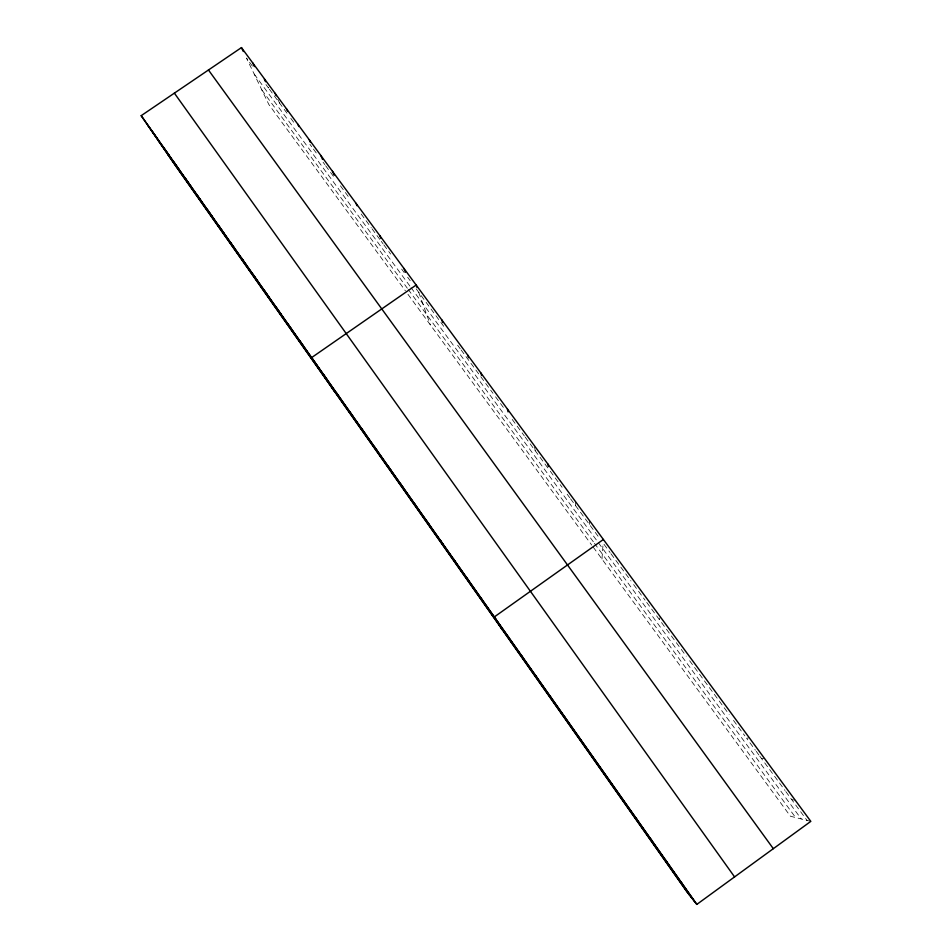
<?xml version="1.0" encoding="UTF-8"?>
<svg xmlns="http://www.w3.org/2000/svg" width="952" height="952" viewBox="0 0 952 952"><rect width="100%" height="100%" fill="white"/><g stroke="black" fill="none" stroke-linecap="round" stroke-linejoin="round"><path stroke-width="0.71" stroke-dasharray="4.76 3.57" d="M589.336 524.362L589.383 520.447M601.962 559.05L603.128 543.104M659.248 619.443L660.45 617.027M749.295 737.776L746.594 738.228L755.376 750.176M761.529 758.542L764.504 758.435M791.743 799.632L795.253 800.227M810.807 821.374L790.422 816.233L592.572 546.246M252.399 66.104L246.485 58.06L268.833 104.47L405.385 290.8M265.965 84.549L268.524 88.024L267.334 85.501M269.368 89.191L289.111 116.025M290.824 118.369L295.156 124.26M309.935 144.347L311.673 146.727M313.422 149.095L316.933 153.867M323.073 162.221L324.834 164.613M325.643 165.719L335.485 179.107M340.435 185.83L349.527 198.195M361.165 214.021L371.197 227.671M372.042 228.813L380.455 240.261M381.288 241.403L382.978 243.688M383.823 244.843L390.606 254.065M401.661 269.095L404.207 272.57M407.635 277.222L410.205 280.721M416.214 288.896L444.025 326.726M457.638 345.231L460.209 348.729M461.065 349.896L492.969 393.295M495.575 396.829L504.322 408.717M512.212 419.451L524.385 436.016M525.218 437.147L548.59 468.931M550.268 471.228L562.073 487.269M567.166 494.207L569.712 497.67M570.569 498.824L599.677 538.415M603.985 544.282L610.065 552.541M610.934 553.719L630.986 580.994M633.627 584.587L645.063 600.153M646.729 602.414L686.237 656.154M689.641 660.771L729.161 714.524M733.504 720.438L744.845 735.848M756.257 751.366L758.887 754.96M759.767 756.15L785.007 790.469M785.84 791.612L807.022 820.422M254.208 74.078L410.205 286.493M411.038 287.635L801.251 818.958M261.788 89.845L407.325 288.23M408.206 289.432L593.584 542.14M594.465 543.33L795.61 817.542M407.944 294.299L591.727 545.091M277.913 99.436L279.638 103.149M418.785 292.395L430.328 324.846M534.572 446.928L535.191 450.712M575.472 501.549L575.663 505.75"/><path stroke-width="1.43" d="M696.84 904.4L810.807 821.374L241.451 47.6L141.194 115.668L176.655 167.338L686.785 891.643L696.84 904.4L141.194 115.668M603.389 539.475L494.326 616.932L502.394 629.831M635.936 818.22L636.781 819.136M650.537 838.938L651.62 840.199M665.234 859.811L666.578 861.441M680.049 880.838L681.656 882.837M208.452 69.996L773.322 848.684M174.371 93.141L734.575 876.911M147.715 125.176L694.972 902.032M157.711 139.73L692.128 898.414M167.54 154.057L689.355 894.892M173.954 162.185L180.059 171.086M185.021 177.881L190.983 186.592M152.046 131.078L158.425 140.384M162.959 146.572L169.206 155.688M230.003 241.737L235.358 249.591M218.639 225.612L224.16 233.692M196.148 193.696L201.967 202.193M207.357 209.595L213.022 217.889M264.513 290.729L269.404 297.928M241.427 257.956L246.639 265.596M252.935 274.295L257.98 281.709M287.909 323.942L292.478 330.677M276.175 307.282L280.899 314.243M334.545 391.51L311.625 357.595L416.167 285.053L417.047 287.504M299.725 340.709L304.128 347.206M336.627 393.081L340.495 398.84M324.085 375.278L328.131 381.288M349.253 411.014L352.942 416.512M374.79 447.25L378.099 452.224M361.974 429.066L365.485 434.302M387.69 465.564L390.82 470.264M400.685 484.009L403.612 488.435M413.775 502.596L416.512 506.738M426.96 521.303L429.495 525.171M440.24 540.153L442.573 543.735M453.616 559.133L455.734 562.43M467.087 578.269L469.003 581.255M480.653 597.523L482.367 600.224M508.094 636.483L509.38 638.566M521.97 656.178L523.029 657.939M535.952 676.015L536.785 677.467M550.03 696.007L550.637 697.138M241.451 47.6L243.343 51.527M252.577 62.725L254.41 66.569M264.37 79.194L265.548 81.717M275.045 93.26L276.199 95.724M564.215 716.142L564.596 716.939M286.385 108.671L287.504 111.098M297.809 124.188L298.88 126.556M309.293 139.801L310.471 142.455M320.86 155.521L322.561 159.412M332.498 171.336L334.128 175.144M356.012 203.3L357.012 205.715M379.836 235.668L380.883 238.345M403.981 268.476L405.373 272.272M441.787 319.872L442.692 322.609M467.777 355.179L468.515 357.726M480.903 373.017L481.569 375.457M507.44 409.086L508.07 411.883M547.971 464.159L548.281 466.551"/></g></svg>
